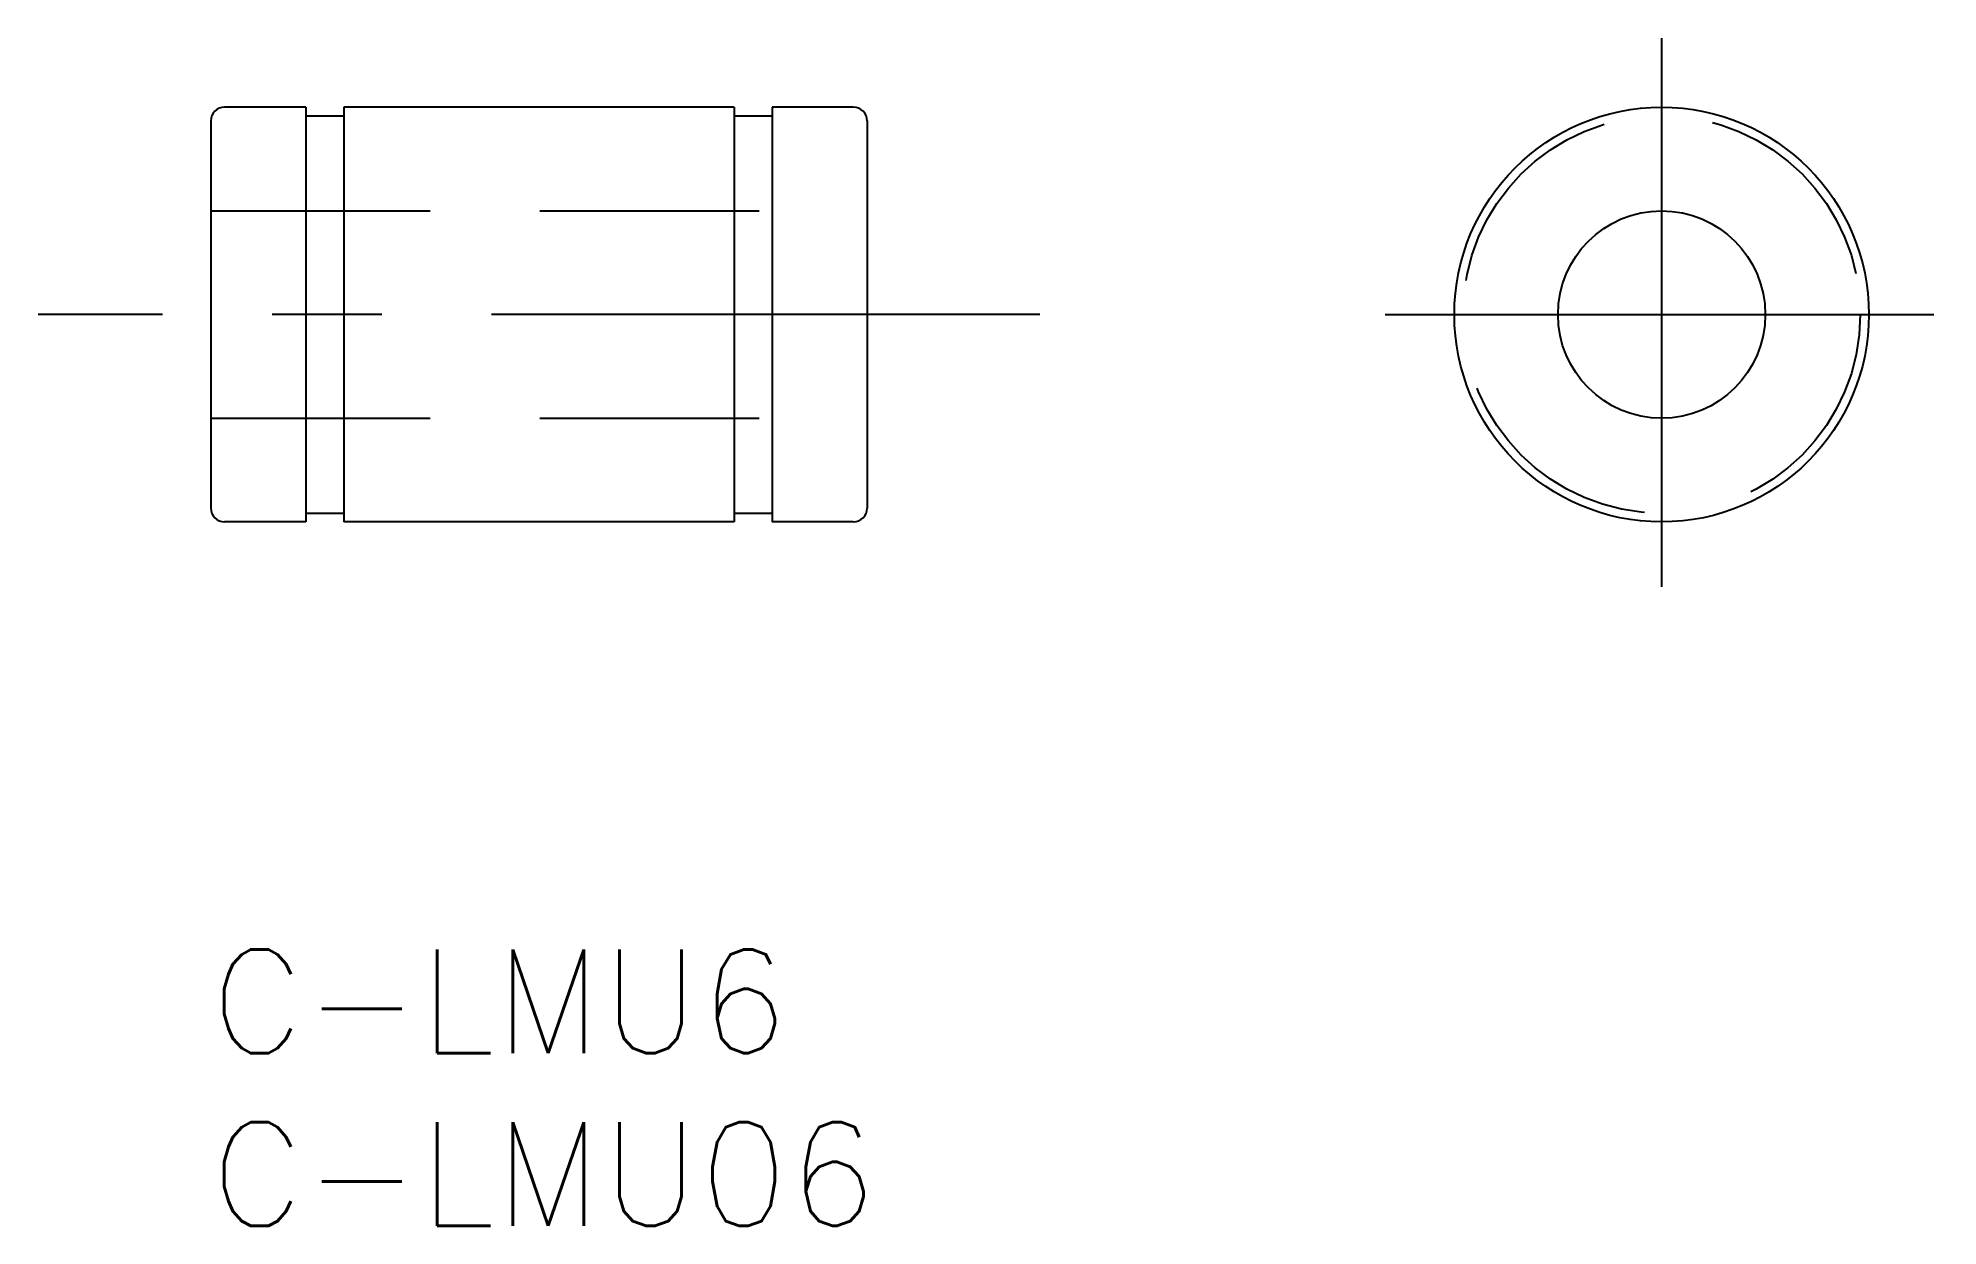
# Model space of a CAD drawing. Extents: x -5 to 50, y -8 to 26.4.
import ezdxf
from ezdxf.enums import TextEntityAlignment as Align

# ---------------------------------------------------------------- set-up
doc = ezdxf.new("R2010")
doc.units = 0
doc.header["$LTSCALE"] = 0.5
doc.linetypes.add('CENTER', pattern=[50.8, 31.75, -6.35, 6.35, -6.35])
doc.linetypes.add('DASHED', pattern=[19.05, 12.7, -6.35])
doc.layers.get('0').update_dxf_attribs({"linetype": 'CONTINUOUS'})
doc.layers.add('CENTER', color=1, linetype='CENTER')
doc.styles.get("Standard").update_dxf_attribs({"font": 'txt.shx', "height": 3, "bigfont": 'bigfont.shx'})

msp = doc.modelspace()

# ---------------------------------------------------------------- linework, layer by layer
at = {"color": 7, "linetype": 'CONTINUOUS'}
for p, q in [((2.75, 24.372), (0.4, 24.372)), ((2.75, 24.372), (2.75, 12.372)), ((15.15, 24.372), (3.85, 24.372)), ((3.85, 24.372), (3.85, 12.372)), ((15.15, 24.372), (15.15, 12.372)), ((18.6, 24.372), (16.25, 24.372)), ((16.25, 24.372), (16.25, 12.372)), ((0, 23.972), (0, 12.772)), ((2.75, 24.122), (3.85, 24.122)), ((15.15, 24.122), (16.25, 24.122)), ((19, 23.972), (19, 12.772)), ((2.75, 12.372), (0.4, 12.372)), ((2.75, 12.622), (3.85, 12.622)), ((15.15, 12.372), (3.85, 12.372)), ((15.15, 12.622), (16.25, 12.622)), ((18.6, 12.372), (16.25, 12.372))]:
    msp.add_line(p, q, dxfattribs=at)
at = {"color": 3, "linetype": 'DASHED'}
for p, q in [((0, 21.372), (19, 21.372)), ((0, 15.372), (19, 15.372))]:
    msp.add_line(p, q, dxfattribs=at)
at = {"color": 7, "linetype": 'CONTINUOUS'}
for radius in [6, 3]:
    msp.add_circle((42, 18.372), radius, dxfattribs=at)
at = {"color": 3, "linetype": 'DASHED'}
msp.add_circle((42, 18.372), 5.75, dxfattribs=at)
at = {"color": 7, "linetype": 'CONTINUOUS'}
for centre, start, end in [((0.4, 23.972), 90, 180), ((18.6, 23.972), 360, 90), ((0.4, 12.772), 180, 270), ((18.6, 12.772), 270, 360)]:
    msp.add_arc(centre, 0.4, start, end, dxfattribs=at)
at = {"layer": 'CENTER', "color": 1, "linetype": 'CENTER'}
for p, q in [((42, 26.372), (42, 10.372)), ((24, 18.372), (-5, 18.372)), ((34, 18.372), (50, 18.372))]:
    msp.add_line(p, q, dxfattribs=at)

# ---------------------------------------------------------------- texts
at = {"color": 7, "linetype": 'CONTINUOUS'}
for s, p in [('C-LMU6', (0, 0)), ('C-LMU06', (0, -5))]:
    msp.add_text(s, height=3, dxfattribs=at).set_placement(p, align=Align.TOP_LEFT)

doc.saveas('drawing.dxf')
